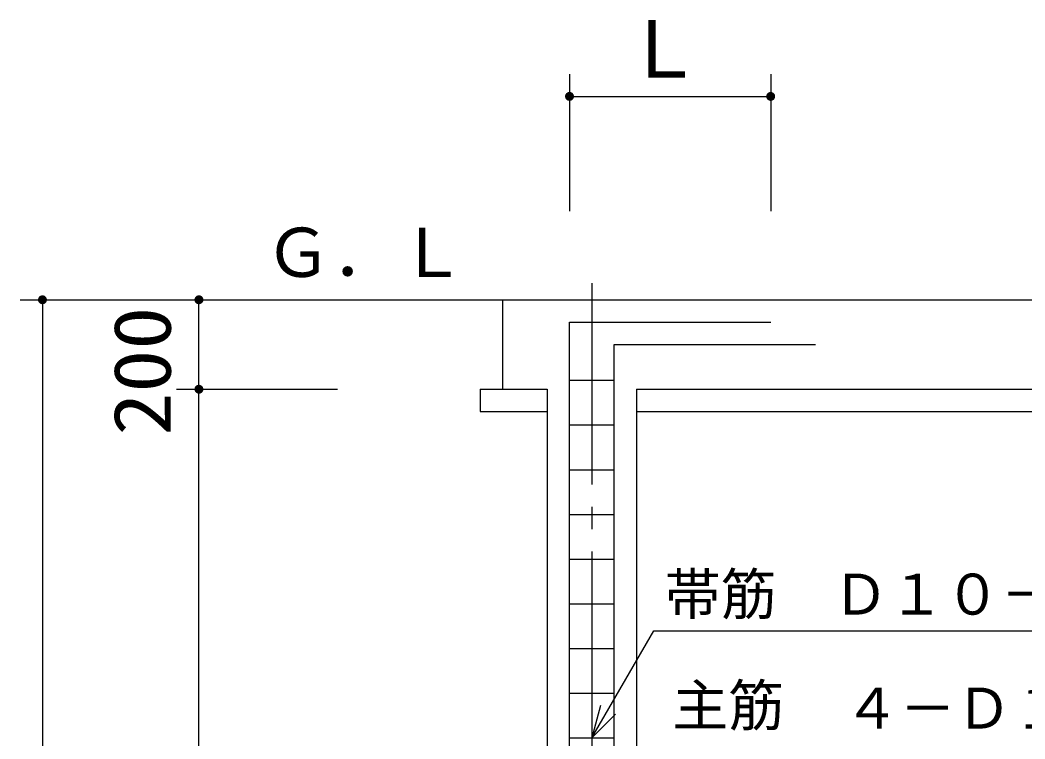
# Model space of a CAD drawing. Units: millimetres, scale not verified. Extents: x -14850 to 14850, y -10500 to 10500.
# Drawn here: x -1439 to 808, y 615 to 2223 of the extents above; entities that cross this region are included whole.
import ezdxf
from ezdxf.enums import TextEntityAlignment as Align

# ---------------------------------------------------------------- set-up
doc = ezdxf.new("R2010")
doc.units = ezdxf.units.MM
doc.header["$LTSCALE"] = 50
doc.linetypes.add('CHAIN2', pattern=[12, 9, -1, 1, -1])
for name, color, linetype, lineweight in [('0-0_機器', 3, 'Continuous', 25), ('0-4_製作', 5, 'Continuous', 25), ('0-5_文字', 5, 'Continuous', 25)]:
    doc.layers.add(name, color=color, linetype=linetype, lineweight=lineweight)
doc.styles.add('ＭＳ ゴシック', font='')
doc.styles.get('ＭＳ ゴシック').set_extended_font_data('MS Gothic')

msp = doc.modelspace()

# ---------------------------------------------------------------- linework, layer by layer
at = {"layer": '0-0_機器', "color": 2, "linetype": 'CHAIN2'}
msp.add_line((-160.29, 1634.19), (-160.29, -1066.53), dxfattribs=at)
at = {"layer": '0-0_機器', "color": 2}
for p, q in [((-728.99, 1597.06), (2426.61, 1597.06)), ((-360.29, 1597.06), (-360.29, 1397.06)), ((-410.29, 1397.06), (-410.29, 1347.06)), ((-410.29, 1397.06), (-260.29, 1397.06)), ((-260.29, 1397.06), (-260.29, -682.94)), ((-410.29, 1347.06), (-260.29, 1347.06)), ((-60.29, 1347.06), (2189.71, 1347.06))]:
    msp.add_line(p, q, dxfattribs=at)
at = {"layer": '0-0_機器'}
for p, q in [((-110.3, 1497.06), (339.71, 1497.06)), ((-110.3, -782.94), (-110.3, 1497.06)), ((-210.3, 1417.07), (-110.3, 1417.07)), ((-210.3, 1317.07), (-110.3, 1317.07)), ((-210.3, 1217.06), (-110.3, 1217.06)), ((-210.3, 1117.07), (-110.3, 1117.07)), ((-210.3, 1017.06), (-110.3, 1017.06)), ((-210.3, 917.06), (-110.3, 917.06)), ((-210.3, 817.06), (-110.3, 817.06)), ((-210.3, 717.06), (-110.3, 717.06)), ((-210.3, 617.06), (-110.3, 617.06))]:
    msp.add_line(p, q, dxfattribs=at)
msp.add_lwpolyline([(-210.3, -832.94), (-210.3, 1547.06), (239.71, 1547.06)], dxfattribs=at)
at = {"layer": '0-0_機器', "color": 2}
for points in [[(-60.29, 1397.06), (-60.29, -682.94), (2139.71, -682.94)], [(-60.29, 1397.06), (2189.71, 1397.06), (2189.71, 1347.06)]]:
    msp.add_lwpolyline(points, dxfattribs=at)
at = {"layer": '0-4_製作', "color": 2}
for p, q in [((-210.3, 2101.86), (-210.3, 1795.27)), ((239.71, 2101.86), (239.71, 1795.27)), ((-210.3, 2051.86), (239.71, 2051.86)), ((-1439.29, 1597.06), (-728.99, 1597.06)), ((-1389.29, 1597.06), (-1389.29, -1032.94)), ((-1039.29, 1397.06), (-1039.29, 1597.06)), ((-1089.29, 1397.06), (-728.99, 1397.06)), ((-1039.29, -682.94), (-1039.29, 1397.06))]:
    msp.add_line(p, q, dxfattribs=at)
at = {"layer": '0-4_製作'}
for points in [[(-210.3, 2051.86), (-220.3, 2051.86), (-220.28, 2052.49)], [(-210.3, 2051.86), (-220.22, 2050.61), (-220.3, 2051.86)], [(-210.3, 2051.86), (-220.28, 2052.49), (-220.12, 2053.73)], [(-210.3, 2041.86), (-220.22, 2050.61), (-210.3, 2051.86)], [(-210.3, 2041.86), (-219.98, 2049.37), (-220.22, 2050.61)], [(-210.3, 2051.86), (-220.12, 2053.73), (-219.81, 2054.95)], [(-210.3, 2041.86), (-219.59, 2048.18), (-219.98, 2049.37)], [(-210.3, 2051.86), (-219.81, 2054.95), (-219.34, 2056.12)], [(-210.3, 2041.86), (-219.06, 2047.04), (-219.59, 2048.18)], [(-210.3, 2051.86), (-219.34, 2056.12), (-218.74, 2057.22)], [(-210.3, 2041.86), (-218.39, 2045.98), (-219.06, 2047.04)], [(-210.3, 2051.86), (-218.74, 2057.22), (-218, 2058.23)], [(-210.3, 2041.86), (-217.58, 2045.01), (-218.39, 2045.98)], [(-210.3, 2051.86), (-218, 2058.23), (-217.14, 2059.15)], [(-210.3, 2051.86), (-217.14, 2059.15), (-216.17, 2059.95)], [(-210.3, 2051.86), (-216.17, 2059.95), (-215.11, 2060.62)], [(-210.3, 2051.86), (-215.11, 2060.62), (-213.98, 2061.16)], [(-210.3, 2051.86), (-213.98, 2061.16), (-212.78, 2061.54)], [(-210.3, 2061.86), (-212.78, 2061.54), (-211.55, 2061.78)], [(-210.3, 2051.86), (-212.78, 2061.54), (-210.3, 2061.86)], [(-209.67, 2061.84), (-210.3, 2051.86), (-210.3, 2061.86)], [(-208.42, 2061.68), (-210.3, 2051.86), (-209.67, 2061.84)], [(-207.2, 2061.37), (-210.3, 2051.86), (-208.42, 2061.68)], [(-206.04, 2060.91), (-210.3, 2051.86), (-207.2, 2061.37)], [(-204.94, 2060.3), (-210.3, 2051.86), (-206.04, 2060.91)], [(-203.92, 2059.56), (-210.3, 2051.86), (-204.94, 2060.3)], [(-203.01, 2058.7), (-210.3, 2051.86), (-203.92, 2059.56)], [(-202.2, 2057.74), (-210.3, 2051.86), (-203.01, 2058.7)], [(-201.53, 2056.68), (-210.3, 2051.86), (-202.2, 2057.74)], [(-201, 2055.54), (-210.3, 2051.86), (-201.53, 2056.68)], [(-200.61, 2054.35), (-210.3, 2051.86), (-201, 2055.54)], [(-200.37, 2053.11), (-210.3, 2051.86), (-200.61, 2054.35)], [(-200.3, 2051.86), (-210.3, 2051.86), (-200.37, 2053.11)], [(-200.3, 2051.86), (-210.3, 2041.86), (-210.3, 2051.86)], [(-200.31, 2051.23), (-210.3, 2041.86), (-200.3, 2051.86)], [(-200.47, 2049.99), (-210.3, 2041.86), (-200.31, 2051.23)], [(-200.78, 2048.77), (-210.3, 2041.86), (-200.47, 2049.99)], [(-201.25, 2047.6), (-210.3, 2041.86), (-200.78, 2048.77)], [(-201.85, 2046.5), (-210.3, 2041.86), (-201.25, 2047.6)], [(-202.59, 2045.48), (-210.3, 2041.86), (-201.85, 2046.5)], [(-203.45, 2044.57), (-210.3, 2041.86), (-202.59, 2045.48)], [(229.71, 2051.86), (229.73, 2052.49), (239.71, 2051.86)], [(239.71, 2041.86), (229.71, 2051.86), (239.71, 2051.86)], [(239.71, 2041.86), (229.79, 2050.61), (229.71, 2051.86)], [(239.71, 2051.86), (229.73, 2052.49), (229.88, 2053.73)], [(239.71, 2041.86), (230.02, 2049.37), (229.79, 2050.61)], [(239.71, 2051.86), (229.88, 2053.73), (230.2, 2054.95)], [(239.71, 2041.86), (230.41, 2048.18), (230.02, 2049.37)], [(239.71, 2051.86), (230.2, 2054.95), (230.66, 2056.12)], [(239.71, 2041.86), (230.94, 2047.04), (230.41, 2048.18)], [(239.71, 2051.86), (230.66, 2056.12), (231.26, 2057.22)], [(239.71, 2041.86), (231.62, 2045.98), (230.94, 2047.04)], [(239.71, 2051.86), (231.26, 2057.22), (232, 2058.23)], [(239.71, 2041.86), (232.42, 2045.01), (231.62, 2045.98)], [(239.71, 2051.86), (232, 2058.23), (232.86, 2059.15)], [(239.71, 2051.86), (232.86, 2059.15), (233.83, 2059.95)], [(239.71, 2051.86), (233.83, 2059.95), (234.89, 2060.62)], [(239.71, 2051.86), (234.89, 2060.62), (236.03, 2061.16)], [(239.71, 2051.86), (236.03, 2061.16), (237.22, 2061.54)], [(239.71, 2051.86), (237.22, 2061.54), (238.45, 2061.78)], [(239.71, 2051.86), (238.45, 2061.78), (239.71, 2061.86)], [(241.58, 2061.68), (239.71, 2061.86), (240.33, 2061.84)], [(242.8, 2061.37), (239.71, 2061.86), (241.58, 2061.68)], [(242.8, 2061.37), (239.71, 2051.86), (239.71, 2061.86)], [(243.96, 2060.91), (239.71, 2051.86), (242.8, 2061.37)], [(245.06, 2060.3), (239.71, 2051.86), (243.96, 2060.91)], [(246.08, 2059.56), (239.71, 2051.86), (245.06, 2060.3)], [(247, 2058.7), (239.71, 2051.86), (246.08, 2059.56)], [(247.8, 2057.74), (239.71, 2051.86), (247, 2058.7)], [(248.47, 2056.68), (239.71, 2051.86), (247.8, 2057.74)], [(249, 2055.54), (239.71, 2051.86), (248.47, 2056.68)], [(249.39, 2054.35), (239.71, 2051.86), (249, 2055.54)], [(249.63, 2053.11), (239.71, 2051.86), (249.39, 2054.35)], [(249.71, 2051.86), (239.71, 2051.86), (249.63, 2053.11)], [(249.69, 2051.23), (239.71, 2051.86), (249.71, 2051.86)], [(249.53, 2049.99), (239.71, 2051.86), (249.69, 2051.23)], [(249.53, 2049.99), (239.71, 2041.86), (239.71, 2051.86)], [(249.22, 2048.77), (239.71, 2041.86), (249.53, 2049.99)], [(248.75, 2047.6), (239.71, 2041.86), (249.22, 2048.77)], [(248.15, 2046.5), (239.71, 2041.86), (248.75, 2047.6)], [(247.41, 2045.48), (239.71, 2041.86), (248.15, 2046.5)], [(246.55, 2044.57), (239.71, 2041.86), (247.41, 2045.48)], [(-210.3, 2041.86), (-216.67, 2044.15), (-217.58, 2045.01)], [(-210.3, 2041.86), (-215.65, 2043.42), (-216.67, 2044.15)], [(-210.3, 2041.86), (-214.55, 2042.81), (-215.65, 2043.42)], [(-210.3, 2041.86), (-213.39, 2042.35), (-214.55, 2042.81)], [(-210.3, 2041.86), (-212.17, 2042.04), (-213.39, 2042.35)], [(-210.3, 2041.86), (-210.92, 2041.88), (-212.17, 2042.04)], [(-204.42, 2043.77), (-210.3, 2041.86), (-203.45, 2044.57)], [(-205.48, 2043.1), (-210.3, 2041.86), (-204.42, 2043.77)], [(-206.61, 2042.56), (-210.3, 2041.86), (-205.48, 2043.1)], [(-207.81, 2042.17), (-210.3, 2041.86), (-206.61, 2042.56)], [(-209.04, 2041.94), (-210.3, 2041.86), (-207.81, 2042.17)], [(239.71, 2041.86), (233.33, 2044.15), (232.42, 2045.01)], [(239.71, 2041.86), (234.35, 2043.42), (233.33, 2044.15)], [(239.71, 2041.86), (235.45, 2042.81), (234.35, 2043.42)], [(239.71, 2041.86), (236.62, 2042.35), (235.45, 2042.81)], [(239.71, 2041.86), (237.83, 2042.04), (236.62, 2042.35)], [(239.08, 2041.88), (237.83, 2042.04), (239.71, 2041.86)], [(245.58, 2043.77), (239.71, 2041.86), (246.55, 2044.57)], [(244.52, 2043.1), (239.71, 2041.86), (245.58, 2043.77)], [(243.39, 2042.56), (239.71, 2041.86), (244.52, 2043.1)], [(242.19, 2042.17), (239.71, 2041.86), (243.39, 2042.56)], [(240.96, 2041.94), (239.71, 2041.86), (242.19, 2042.17)], [(-1389.29, 1597.06), (-1399.29, 1597.06), (-1399.27, 1597.69)], [(-1389.29, 1597.06), (-1399.21, 1595.8), (-1399.29, 1597.06)], [(-1389.29, 1607.06), (-1399.27, 1597.69), (-1399.11, 1598.93)], [(-1389.29, 1597.06), (-1399.27, 1597.69), (-1389.29, 1607.06)], [(-1389.29, 1597.06), (-1398.97, 1594.57), (-1399.21, 1595.8)], [(-1389.29, 1607.06), (-1399.11, 1598.93), (-1390.54, 1606.98)], [(-1390.54, 1606.98), (-1399.11, 1598.93), (-1398.8, 1600.15)], [(-1389.29, 1597.06), (-1398.58, 1593.38), (-1398.97, 1594.57)], [(-1390.54, 1606.98), (-1398.8, 1600.15), (-1391.77, 1606.74)], [(-1391.77, 1606.74), (-1398.8, 1600.15), (-1398.33, 1601.32)], [(-1389.29, 1597.06), (-1398.05, 1592.24), (-1398.58, 1593.38)], [(-1391.77, 1606.74), (-1398.33, 1601.32), (-1392.97, 1606.36)], [(-1392.97, 1606.36), (-1398.33, 1601.32), (-1397.73, 1602.42)], [(-1389.29, 1597.06), (-1397.38, 1591.18), (-1398.05, 1592.24)], [(-1392.97, 1606.36), (-1397.73, 1602.42), (-1394.1, 1605.82)], [(-1394.1, 1605.82), (-1397.73, 1602.42), (-1396.99, 1603.43)], [(-1389.29, 1597.06), (-1396.57, 1590.21), (-1397.38, 1591.18)], [(-1394.1, 1605.82), (-1396.99, 1603.43), (-1395.16, 1605.15)], [(-1395.16, 1605.15), (-1396.99, 1603.43), (-1396.13, 1604.35)], [(-1389.29, 1587.06), (-1396.57, 1590.21), (-1389.29, 1597.06)], [(-1388.66, 1607.04), (-1389.29, 1597.06), (-1389.29, 1607.06)], [(-1387.41, 1606.88), (-1389.29, 1597.06), (-1388.66, 1607.04)], [(-1386.19, 1606.57), (-1389.29, 1597.06), (-1387.41, 1606.88)], [(-1385.03, 1606.11), (-1389.29, 1597.06), (-1386.19, 1606.57)], [(-1383.93, 1605.5), (-1389.29, 1597.06), (-1385.03, 1606.11)], [(-1382.91, 1604.76), (-1389.29, 1597.06), (-1383.93, 1605.5)], [(-1382, 1603.9), (-1389.29, 1597.06), (-1382.91, 1604.76)], [(-1381.19, 1602.94), (-1389.29, 1597.06), (-1382, 1603.9)], [(-1381.19, 1602.94), (-1379.29, 1597.06), (-1389.29, 1597.06)], [(-1379.29, 1597.06), (-1389.29, 1587.06), (-1389.29, 1597.06)], [(-1379.3, 1596.43), (-1389.29, 1587.06), (-1379.29, 1597.06)], [(-1379.46, 1595.18), (-1389.29, 1587.06), (-1379.3, 1596.43)], [(-1380.52, 1601.88), (-1379.29, 1597.06), (-1381.19, 1602.94)], [(-1379.99, 1600.74), (-1379.29, 1597.06), (-1380.52, 1601.88)], [(-1379.6, 1599.54), (-1379.29, 1597.06), (-1379.99, 1600.74)], [(-1379.36, 1598.31), (-1379.29, 1597.06), (-1379.6, 1599.54)], [(-1039.29, 1597.06), (-1049.29, 1597.06), (-1049.27, 1597.69)], [(-1039.29, 1597.06), (-1049.21, 1595.8), (-1049.29, 1597.06)], [(-1039.29, 1597.06), (-1049.27, 1597.69), (-1049.11, 1598.93)], [(-1039.29, 1597.06), (-1048.97, 1594.57), (-1049.21, 1595.8)], [(-1039.29, 1597.06), (-1049.11, 1598.93), (-1048.8, 1600.15)], [(-1039.29, 1597.06), (-1048.58, 1593.38), (-1048.97, 1594.57)], [(-1039.29, 1607.06), (-1048.8, 1600.15), (-1048.33, 1601.32)], [(-1039.29, 1597.06), (-1048.8, 1600.15), (-1039.29, 1607.06)], [(-1039.29, 1597.06), (-1048.05, 1592.24), (-1048.58, 1593.38)], [(-1039.29, 1607.06), (-1048.33, 1601.32), (-1040.54, 1606.98)], [(-1040.54, 1606.98), (-1048.33, 1601.32), (-1047.73, 1602.42)], [(-1039.29, 1597.06), (-1047.38, 1591.18), (-1048.05, 1592.24)], [(-1040.54, 1606.98), (-1047.73, 1602.42), (-1041.77, 1606.74)], [(-1041.77, 1606.74), (-1047.73, 1602.42), (-1046.99, 1603.43)], [(-1039.29, 1587.06), (-1047.38, 1591.18), (-1039.29, 1597.06)], [(-1041.77, 1606.74), (-1046.99, 1603.43), (-1042.97, 1606.36)], [(-1042.97, 1606.36), (-1046.99, 1603.43), (-1046.13, 1604.35)], [(-1042.97, 1606.36), (-1046.13, 1604.35), (-1044.1, 1605.82)], [(-1044.1, 1605.82), (-1046.13, 1604.35), (-1045.16, 1605.15)], [(-1038.66, 1607.04), (-1039.29, 1597.06), (-1039.29, 1607.06)], [(-1037.41, 1606.88), (-1039.29, 1597.06), (-1038.66, 1607.04)], [(-1036.19, 1606.57), (-1039.29, 1597.06), (-1037.41, 1606.88)], [(-1035.03, 1606.11), (-1039.29, 1597.06), (-1036.19, 1606.57)], [(-1033.93, 1605.5), (-1039.29, 1597.06), (-1035.03, 1606.11)], [(-1032.91, 1604.76), (-1039.29, 1597.06), (-1033.93, 1605.5)], [(-1032, 1603.9), (-1039.29, 1597.06), (-1032.91, 1604.76)], [(-1031.19, 1602.94), (-1039.29, 1597.06), (-1032, 1603.9)], [(-1030.52, 1601.88), (-1039.29, 1597.06), (-1031.19, 1602.94)], [(-1030.52, 1601.88), (-1029.29, 1597.06), (-1039.29, 1597.06)], [(-1029.29, 1597.06), (-1039.29, 1587.06), (-1039.29, 1597.06)], [(-1029.3, 1596.43), (-1039.29, 1587.06), (-1029.29, 1597.06)], [(-1029.46, 1595.18), (-1039.29, 1587.06), (-1029.3, 1596.43)], [(-1029.99, 1600.74), (-1029.29, 1597.06), (-1030.52, 1601.88)], [(-1029.6, 1599.54), (-1029.29, 1597.06), (-1029.99, 1600.74)], [(-1029.36, 1598.31), (-1029.29, 1597.06), (-1029.6, 1599.54)], [(-1389.29, 1587.06), (-1395.66, 1589.35), (-1396.57, 1590.21)], [(-1389.29, 1587.06), (-1394.64, 1588.61), (-1395.66, 1589.35)], [(-1389.29, 1587.06), (-1393.54, 1588.01), (-1394.64, 1588.61)], [(-1389.29, 1587.06), (-1392.38, 1587.55), (-1393.54, 1588.01)], [(-1389.29, 1587.06), (-1391.16, 1587.23), (-1392.38, 1587.55)], [(-1389.29, 1587.06), (-1389.91, 1587.08), (-1391.16, 1587.23)], [(-1379.46, 1595.18), (-1388.03, 1587.14), (-1389.29, 1587.06)], [(-1379.77, 1593.97), (-1388.03, 1587.14), (-1379.46, 1595.18)], [(-1379.77, 1593.97), (-1386.8, 1587.37), (-1388.03, 1587.14)], [(-1380.24, 1592.8), (-1386.8, 1587.37), (-1379.77, 1593.97)], [(-1380.24, 1592.8), (-1385.6, 1587.76), (-1386.8, 1587.37)], [(-1380.84, 1591.7), (-1385.6, 1587.76), (-1380.24, 1592.8)], [(-1380.84, 1591.7), (-1384.47, 1588.29), (-1385.6, 1587.76)], [(-1381.58, 1590.68), (-1384.47, 1588.29), (-1380.84, 1591.7)], [(-1381.58, 1590.68), (-1383.41, 1588.97), (-1384.47, 1588.29)], [(-1382.44, 1589.77), (-1383.41, 1588.97), (-1381.58, 1590.68)], [(-1039.29, 1587.06), (-1046.57, 1590.21), (-1047.38, 1591.18)], [(-1039.29, 1587.06), (-1045.66, 1589.35), (-1046.57, 1590.21)], [(-1039.29, 1587.06), (-1044.64, 1588.61), (-1045.66, 1589.35)], [(-1039.29, 1587.06), (-1043.54, 1588.01), (-1044.64, 1588.61)], [(-1039.29, 1587.06), (-1042.38, 1587.55), (-1043.54, 1588.01)], [(-1039.29, 1587.06), (-1041.16, 1587.23), (-1042.38, 1587.55)], [(-1039.29, 1587.06), (-1039.91, 1587.08), (-1041.16, 1587.23)], [(-1029.77, 1593.97), (-1039.29, 1587.06), (-1029.46, 1595.18)], [(-1030.24, 1592.8), (-1039.29, 1587.06), (-1029.77, 1593.97)], [(-1030.24, 1592.8), (-1038.03, 1587.14), (-1039.29, 1587.06)], [(-1030.84, 1591.7), (-1038.03, 1587.14), (-1030.24, 1592.8)], [(-1030.84, 1591.7), (-1036.8, 1587.37), (-1038.03, 1587.14)], [(-1031.58, 1590.68), (-1036.8, 1587.37), (-1030.84, 1591.7)], [(-1031.58, 1590.68), (-1035.6, 1587.76), (-1036.8, 1587.37)], [(-1032.44, 1589.77), (-1035.6, 1587.76), (-1031.58, 1590.68)], [(-1032.44, 1589.77), (-1034.47, 1588.29), (-1035.6, 1587.76)], [(-1033.41, 1588.97), (-1034.47, 1588.29), (-1032.44, 1589.77)], [(-1039.29, 1397.06), (-1049.29, 1397.06), (-1049.27, 1397.69)], [(-1039.29, 1397.06), (-1049.21, 1395.81), (-1049.29, 1397.06)], [(-1039.29, 1397.06), (-1049.27, 1397.69), (-1049.11, 1398.93)], [(-1039.29, 1397.06), (-1048.97, 1394.57), (-1049.21, 1395.81)], [(-1039.29, 1407.06), (-1049.11, 1398.93), (-1048.8, 1400.15)], [(-1039.29, 1397.06), (-1049.11, 1398.93), (-1039.29, 1407.06)], [(-1039.29, 1397.06), (-1048.58, 1393.38), (-1048.97, 1394.57)], [(-1039.29, 1407.06), (-1048.8, 1400.15), (-1040.54, 1406.98)], [(-1040.54, 1406.98), (-1048.8, 1400.15), (-1048.33, 1401.32)], [(-1039.29, 1397.06), (-1048.05, 1392.24), (-1048.58, 1393.38)], [(-1040.54, 1406.98), (-1048.33, 1401.32), (-1041.77, 1406.74)], [(-1041.77, 1406.74), (-1048.33, 1401.32), (-1047.73, 1402.42)], [(-1039.29, 1397.06), (-1047.38, 1391.18), (-1048.05, 1392.24)], [(-1041.77, 1406.74), (-1047.73, 1402.42), (-1042.97, 1406.36)], [(-1042.97, 1406.36), (-1047.73, 1402.42), (-1046.99, 1403.43)], [(-1039.29, 1397.06), (-1046.57, 1390.21), (-1047.38, 1391.18)], [(-1042.97, 1406.36), (-1046.99, 1403.43), (-1044.1, 1405.82)], [(-1044.1, 1405.82), (-1046.99, 1403.43), (-1046.13, 1404.35)], [(-1039.29, 1387.06), (-1046.57, 1390.21), (-1039.29, 1397.06)], [(-1044.1, 1405.82), (-1046.13, 1404.35), (-1045.16, 1405.15)], [(-1038.66, 1407.04), (-1039.29, 1397.06), (-1039.29, 1407.06)], [(-1037.41, 1406.88), (-1039.29, 1397.06), (-1038.66, 1407.04)], [(-1036.19, 1406.57), (-1039.29, 1397.06), (-1037.41, 1406.88)], [(-1035.03, 1406.11), (-1039.29, 1397.06), (-1036.19, 1406.57)], [(-1033.93, 1405.5), (-1039.29, 1397.06), (-1035.03, 1406.11)], [(-1032.91, 1404.76), (-1039.29, 1397.06), (-1033.93, 1405.5)], [(-1032, 1403.9), (-1039.29, 1397.06), (-1032.91, 1404.76)], [(-1031.19, 1402.94), (-1039.29, 1397.06), (-1032, 1403.9)], [(-1031.19, 1402.94), (-1029.29, 1397.06), (-1039.29, 1397.06)], [(-1029.29, 1397.06), (-1039.29, 1387.06), (-1039.29, 1397.06)], [(-1029.3, 1396.43), (-1039.29, 1387.06), (-1029.29, 1397.06)], [(-1029.46, 1395.18), (-1039.29, 1387.06), (-1029.3, 1396.43)], [(-1029.77, 1393.97), (-1039.29, 1387.06), (-1029.46, 1395.18)], [(-1029.77, 1393.97), (-1038.03, 1387.14), (-1039.29, 1387.06)], [(-1030.24, 1392.8), (-1038.03, 1387.14), (-1029.77, 1393.97)], [(-1030.52, 1401.88), (-1029.29, 1397.06), (-1031.19, 1402.94)], [(-1029.99, 1400.74), (-1029.29, 1397.06), (-1030.52, 1401.88)], [(-1029.6, 1399.55), (-1029.29, 1397.06), (-1029.99, 1400.74)], [(-1029.36, 1398.31), (-1029.29, 1397.06), (-1029.6, 1399.55)], [(-1039.29, 1387.06), (-1045.66, 1389.35), (-1046.57, 1390.21)], [(-1039.29, 1387.06), (-1044.64, 1388.62), (-1045.66, 1389.35)], [(-1039.29, 1387.06), (-1043.54, 1388.01), (-1044.64, 1388.62)], [(-1039.29, 1387.06), (-1042.38, 1387.55), (-1043.54, 1388.01)], [(-1039.29, 1387.06), (-1041.16, 1387.24), (-1042.38, 1387.55)], [(-1039.29, 1387.06), (-1039.91, 1387.08), (-1041.16, 1387.24)], [(-1030.24, 1392.8), (-1036.8, 1387.37), (-1038.03, 1387.14)], [(-1030.84, 1391.7), (-1036.8, 1387.37), (-1030.24, 1392.8)], [(-1030.84, 1391.7), (-1035.6, 1387.76), (-1036.8, 1387.37)], [(-1031.58, 1390.68), (-1035.6, 1387.76), (-1030.84, 1391.7)], [(-1031.58, 1390.68), (-1034.47, 1388.3), (-1035.6, 1387.76)], [(-1032.44, 1389.77), (-1034.47, 1388.3), (-1031.58, 1390.68)], [(-1032.44, 1389.77), (-1033.41, 1388.97), (-1034.47, 1388.3)]]:
    msp.add_solid(points, dxfattribs=at)
at = {"layer": '0-5_文字', "color": 2}
for p, q in [((-160.29, 617.06), (-21.73, 857.06)), ((-21.73, 857.06), (1403.36, 857.06)), ((-140.88, 689.51), (-160.29, 617.06)), ((-160.29, 617.06), (-107.26, 670.1))]:
    msp.add_line(p, q, dxfattribs=at)

# ---------------------------------------------------------------- texts
at = {"layer": '0-0_機器', "color": 4, "style": 'ＭＳ ゴシック'}
msp.add_text('Ｇ．Ｌ', height=110, rotation=0.002, dxfattribs=at).set_placement((-892.51, 1615.28), align=Align.BOTTOM_LEFT)
at = {"layer": '0-4_製作', "color": 4, "style": 'ＭＳ ゴシック'}
msp.add_text('Ｌ', height=128.4, dxfattribs=at).set_placement((-87.15, 2055.28), align=Align.BOTTOM_LEFT)
at = {"layer": '0-4_製作', "color": 4, "style": 'ＭＳ ゴシック', "width": 1.1}
msp.add_text('200', height=128.4, rotation=90, dxfattribs=at).set_placement((-1063.77, 1293.35), align=Align.BOTTOM_LEFT)
at = {"layer": '0-5_文字', "color": 4, "style": 'ＭＳ ゴシック'}
for s, p in [('帯筋\u3000Ｄ１０－１００＠', (2.74, 865.31)), ('主筋', (19.63, 616.62)), ('４－Ｄ１３', (403.2, 610.33))]:
    msp.add_text(s, height=91.79, dxfattribs=at).set_placement(p, align=Align.BOTTOM_LEFT)

doc.saveas('drawing.dxf')
